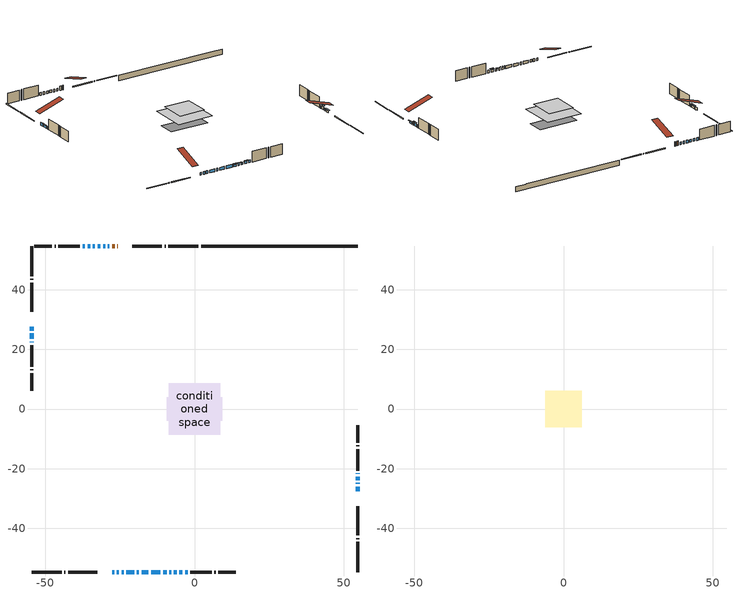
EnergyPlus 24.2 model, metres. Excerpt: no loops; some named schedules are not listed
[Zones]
conditioned space
 floor adiabatic (AdiabaticFloorConstruction): -8.57,-8.57 -8.57,8.57 8.57,8.57 8.57,-8.57 z2.75
 floor foundation (Slab1 construction): -9.23,-3.87 -9.23,3.87 9.23,3.87 9.23,-3.87 z-2.13
 wall outside (RimJoist1 construction): 1.31,54.66 -8.77,54.66 / -54.66,-54.66 -44.59,-54.66 / -54.66,54.66 -54.66,44.59 / 54.66,-54.66 54.66,-44.59 z0.31:0.61
 wall outside (RimJoist2 construction): -9.7,54.66 -10.06,54.66 / -43.66,-54.66 -43.3,-54.66 / -54.66,43.66 -54.66,43.3 / 54.66,-43.66 54.66,-43.3 z0.31:0.61
 wall outside (RimJoist3 construction): -10.99,54.66 -20.82,54.66 / -42.37,-54.66 -32.54,-54.66 / -54.66,42.37 -54.66,32.54 / 54.66,-42.37 54.66,-32.54 z0.31:0.61
 wall outside (AdiabaticWallConstruction 1): -25.79,54.66 -25.9,54.66 / -26.82,54.66 -27.58,54.66 z0.31:2.34
 wall outside (AdiabaticWallConstruction): -28.51,54.66 -29.08,54.66 / -27.57,-54.66 -26.99,-54.66 / -26.07,-54.66 -25.38,-54.66 / -24.46,-54.66 -23.76,-54.66 / -22.83,-54.66 -20.29,-54.66 / -19.36,-54.66 -18.68,-54.66 / -54.66,27.57 -54.66,26.3 / -30.01,54.66 -30.65,54.66 / -31.57,54.66 -32.49,54.66 / -17.75,-54.66 -15.46,-54.66 / -14.53,-54.66 -11.49,-54.66 / -8.41,-54.66 -7.84,-54.66 / -54.66,22.61 -54.66,22.32 / 54.66,-21.73 54.66,-21.58 / -33.42,54.66 -34.11,54.66 / -35.03,54.66 -35.83,54.66 / -36.76,54.66 -37.53,54.66 / -3.17,-54.66 -2.35,-54.66 z0.31:1.53; 54.66,-27.57 54.66,-26.04 / -6.91,-54.66 -5.99,-54.66 z0.31:1.07; 54.66,-25.12 54.66,-24.81 z0.31:0.92; -10.56,-54.66 -9.34,-54.66 / -54.66,25.37 -54.66,23.54 z0.31:1.23; -5.07,-54.66 -4.1,-54.66 z0.31:1.48; 54.66,-23.88 54.66,-22.66 z0.31:1.83
 wall outside (Wall1 construction): -38.45,54.66 -45.65,54.66 / -1.42,-54.66 5.78,-54.66 / -54.66,21.4 -54.66,14.2 / 54.66,-20.65 54.66,-13.46 z0.31:5.19
 wall outside (Wall2 construction): -46.58,54.66 -46.93,54.66 / 6.71,-54.66 7.05,-54.66 / -54.66,13.27 -54.66,12.92 / 54.66,-12.53 54.66,-12.18 z0.31:5.19
 wall outside (Wall3 construction): -47.85,54.66 -53.73,54.66 / 7.98,-54.66 13.86,-54.66 / -54.66,11.99 -54.66,6.12 / 54.66,-11.25 54.66,-5.37 z0.31:5.19
 wall foundation (FoundationWall1 construction): 2.24,54.66,-2.13 2.24,54.66,0.31 49.42,54.66,0.31 49.42,54.66,0.24 54.66,54.66,0.24 54.66,54.66,-2.13
 window (WindowConstruction 22): -28.51,54.66 -29.08,54.66 z0.31:1.53
 window (WindowConstruction 6): -27.57,-54.66 -27,-54.66 z0.31:1.53
 window (WindowConstruction 7): -26.07,-54.66 -25.38,-54.66 z0.31:1.53
 window (WindowConstruction 8): -24.45,-54.66 -23.76,-54.66 z0.31:1.53
 window (WindowConstruction 9): -22.83,-54.66 -20.29,-54.66 z0.31:1.53
 window (WindowConstruction 10): -19.36,-54.66 -18.68,-54.66 z0.31:1.53
 window (WindowConstruction 11): -54.66,27.57 -54.66,26.3 z0.31:1.53
 window (WindowConstruction 12): 54.66,-27.57 54.66,-26.04 z0.31:1.07
 window (WindowConstruction 13): 54.66,-25.11 54.66,-24.81 z0.31:0.92
 window (WindowConstruction 23): -30.01,54.66 -30.65,54.66 z0.31:1.53
 window (WindowConstruction 14): -31.57,54.66 -32.49,54.66 z0.31:1.53
 window (WindowConstruction 15): -17.75,-54.66 -15.46,-54.66 z0.31:1.53
 window (WindowConstruction 16): -14.53,-54.66 -11.49,-54.66 z0.31:1.53
 window (WindowConstruction 17): -10.56,-54.66 -9.34,-54.66 z0.31:1.22
 window (WindowConstruction 18): -8.41,-54.66 -7.84,-54.66 z0.31:1.53
 window (WindowConstruction 19): -6.91,-54.66 -5.99,-54.66 z0.31:1.07
 window (WindowConstruction 20): -5.06,-54.66 -4.1,-54.66 z0.31:1.48
 window (WindowConstruction 21): -54.66,25.37 -54.66,23.54 z0.31:1.22
 window (WindowConstruction 24): -54.66,22.61 -54.66,22.32 z0.31:1.53
 window (WindowConstruction): 54.66,-23.88 54.66,-22.66 z0.31:1.83
 window (WindowConstruction 1): 54.66,-21.73 54.66,-21.58 z0.31:1.53
 window (WindowConstruction 2): -33.42,54.66 -34.1,54.66 z0.31:1.53
 window (WindowConstruction 3): -35.03,54.66 -35.83,54.66 z0.31:1.53
 window (WindowConstruction 4): -36.76,54.66 -37.52,54.66 z0.31:1.53
 window (WindowConstruction 5): -3.17,-54.66 -2.35,-54.66 z0.31:1.53
 door (Door): -25.79,54.66 -25.89,54.66 z0.31:2.34
 door (Door 1): -26.82,54.66 -27.58,54.66 z0.31:2.34
 ceiling adiabatic (AdiabaticFloorConstruction): 8.57,-8.57 8.57,8.57 -8.57,8.57 -8.57,-8.57 z2.75
attic - vented
 floor to conditioned space (Floor1 construction Reversed): -6.06,-6.06 -6.06,6.06 6.06,6.06 6.06,-6.06 z5.19
 roof outside (Roof1 construction): -24.86,54.66,5.19 -24.86,42.86,9.12 -21.75,42.86,9.12 -21.75,54.66,5.19; -28.5,-54.66,5.19 -28.5,-42.86,9.12 -31.61,-42.86,9.12 -31.61,-54.66,5.19; -54.66,28.5,5.19 -42.86,28.5,9.12 -42.86,31.61,9.12 -54.66,31.61,5.19; 54.66,-28.5,5.19 42.86,-28.5,9.12 42.86,-31.61,9.12 54.66,-31.61,5.19
shading: 54.66,-25.64 54.66,-27.97 55.12,-27.97 55.12,-25.64 z1.47; 54.66,-24.41 54.66,-25.51 55.12,-25.51 55.12,-24.41 z1.32; -8.94,-54.66 -10.96,-54.66 -10.96,-55.12 -8.94,-55.12 z1.62; -5.59,-54.66 -7.31,-54.66 -7.31,-55.12 -5.59,-55.12 z1.47; -3.7,-54.66 -5.46,-54.66 -5.46,-55.12 -3.7,-55.12 z1.88; -54.66,23.05 -54.66,25.86 -55.12,25.86 -55.12,23.05 z1.72; 54.66,-22.26 54.66,-24.28 55.12,-24.28 55.12,-22.26 z2.23
[Building]
Building 1: Terrain=Suburbs
[Site:Location]
Toronto Intl AP_ON: Latitude {deg}=43.68; Longitude {deg}=-79.63; Time Zone {hr}=-5; Elevation {m}=173; Keep Site Location Information=Yes
[Site:GroundTemperature:Shallow]
4.59119, 2.66285, 2.50842, 3.42352, 7.09712, 10.7536, 13.9236, 15.9317, 16.1023, 14.4691, 11.3799, 7.83558
[Site:WaterMainsTemperature]
Calculation Method=Schedule; Temperature Schedule=mains temperature schedule
[Material] Roughness=Rough; Thermal Absorptance=0.9
Name | Thickness {m} | Conductivity {W/m-K} | Density {kg/m3} | Specific Heat {J/kg-K} | Solar Absorptance | Visible Absorptance
asphalt or fiberglass shingles | 0.00635 | 0.162714 | 1121.4 | 1465.45 | 0.4 | 0.4
ceiling loosefill ins | 0.254 | 0.0480833 | 16.02 | 1046.75 | 0.7 | 0.7
ceiling stud and cavity | 0.1397 | 0.128585 | 65.682 | 1177.47 | 0.7 | 0.7
concrete 4.0 in. | 0.1016 | 1.803125 | 2242.8 | 837.4 | 0.7 | 0.7
concrete 8.0 in. | 0.2032 | 1.803125 | 2242.8 | 837.4 | 0.7 | 0.7
door material | 0.04445 | 0.327969 | 512.64 | 1214.23 | 0.7 | 0.7
exterior vertical ins | 0.0460229 | 0.029427 | 32.04 | 1214.23 | 0.7 | 0.7
floor covering | 0.0127 | 0.0433444 | 54.468 | 1339.84 | 0.6 | 0.6
floor rigid ins; wall rigid ins 1 | 0.512978 | 0.029427 | 32.04 | 1214.23 | 0.7 | 0.7
floor stud and cavity | 0.1397 | 1.75129 | 37.0049 | 1207.88 | 0.7 | 0.7
furniture material conditioned space 1 | 0.1524 | 0.115458 | 640.8 | 1214.23 | 0.6 | 0.6
gypsum board | 0.0127 | 0.160291 | 801 | 837.4 | 0.6 | 0.6
gypsum board 1 | 0.0127 | 0.160291 | 801 | 837.4 | 0.7 | 0.7
osb sheathing 0.5 in. | 0.0127 | 0.115458 | 512.64 | 1214.23 | 0.7 | 0.7
osb sheathing 0.75 in. | 0.01905 | 0.115458 | 512.64 | 1214.23 | 0.7 | 0.7
osb sheathing 2.0 in. | 0.0508 | 0.115458 | 512.64 | 1214.23 | 0.7 | 0.7
rim joist rigid ins; wall rigid ins | 0.051816 | 0.029427 | 32.04 | 1214.23 | 0.7 | 0.7
rim joist stud and cavity | 0.0508 | 0.0405436 | 125.044 | 1163.47 | 0.6 | 0.6
rim joist stud and cavity 1 | 0.0508 | 0.043873 | 125.044 | 1163.47 | 0.6 | 0.6
rim joist stud and cavity 2 | 0.0508 | 0.0333688 | 125.044 | 1163.47 | 0.6 | 0.6
wall stud and cavity | 0.1397 | 0.142953 | 139.0536 | 1170.24 | 0.7 | 0.7
wall stud and cavity 1 | 0.1397 | 0.075345 | 139.0536 | 1170.24 | 0.7 | 0.7
wall stud and cavity 2 | 0.1397 | 0.14747 | 139.0536 | 1170.24 | 0.7 | 0.7
wall stud and cavity 3 | 0.0889 | 0.380278 | 52.3479 | 1209.89 | 0.7 | 0.7
wall stud and cavity 4 | 0.0889 | 0.391764 | 83.0341 | 1211.67 | 0.7 | 0.7
wood siding | 0.0254 | 0.102417 | 544.68 | 1172.36 | 0.4 | 0.4
wood siding 1; wood siding 2; wood siding 3 | 0.0254 | 0.102417 | 544.68 | 1172.36 | 0.7 | 0.7
[WindowMaterial:SimpleGlazingSystem]
Name | U-Factor {W/m2-K} | Solar Heat Gain Coefficient
WindowMaterial | 2.92474 | 0.62
WindowMaterial 1 | 3.071798 | 0.33
WindowMaterial 10 | 2.93325 | 0.6
WindowMaterial 11 | 2.98833 | 0.52
WindowMaterial 12 | 2.93609 | 0.65
WindowMaterial 13 | 2.94348 | 0.59
WindowMaterial 14 | 2.96562 | 0.56
WindowMaterial 15 | 2.95256 | 0.58
WindowMaterial 16 | 3.01275 | 0.57
WindowMaterial 17 | 3.01388 | 0.49
WindowMaterial 18 | 2.99571 | 0.51
WindowMaterial 19 | 3.11041 | 0.6
WindowMaterial 2 | 2.975272 | 0.54
WindowMaterial 20 | 3.11325 | 0.58
WindowMaterial 21 | 3.06612 | 0.4
WindowMaterial 3 | 2.958238 | 0.57
WindowMaterial 4 | 2.961077 | 0.63
WindowMaterial 5 | 2.96164 | 0.62
WindowMaterial 6 | 3.05987 | 0.42
WindowMaterial 7 | 2.96619 | 0.55
WindowMaterial 8 | 2.98606 | 0.58
WindowMaterial 9 | 2.97357 | 0.55
[Construction]
AdiabaticFloorConstruction: floor stud and cavity, floor rigid ins, osb sheathing 0.75 in., floor covering
AdiabaticWallConstruction: wood siding 2, wall rigid ins 1, wall stud and cavity 3, gypsum board
AdiabaticWallConstruction 1: wood siding 3, wall rigid ins 1, wall stud and cavity 3, gypsum board
Door; Door 1: door material
Floor1 construction Reversed: gypsum board, ceiling stud and cavity, ceiling loosefill ins
FoundationWall1 construction: concrete 8.0 in., gypsum board 1
furniture construction conditioned space 1: furniture material conditioned space 1
PartitionWallConstruction: gypsum board, wall stud and cavity 4, gypsum board
RimJoist1 construction: wood siding 1, rim joist rigid ins, osb sheathing 2.0 in., rim joist stud and cavity
RimJoist2 construction: wood siding 1, rim joist rigid ins, osb sheathing 2.0 in., rim joist stud and cavity 1
RimJoist3 construction: wood siding 1, rim joist rigid ins, osb sheathing 2.0 in., rim joist stud and cavity 2
Roof1 construction: asphalt or fiberglass shingles
Slab1 construction: concrete 4.0 in.
Wall1 construction: wood siding, wall rigid ins, osb sheathing 0.5 in., wall stud and cavity, gypsum board
Wall2 construction: wood siding, osb sheathing 0.5 in., wall stud and cavity 1, gypsum board
Wall3 construction: wood siding, wall rigid ins, osb sheathing 0.5 in., wall stud and cavity 2, gypsum board
WindowConstruction: WindowMaterial
WindowConstruction 1; WindowConstruction 13: WindowMaterial 1
WindowConstruction 10: WindowMaterial 9
WindowConstruction 11: WindowMaterial 10
WindowConstruction 12: WindowMaterial 11
WindowConstruction 14: WindowMaterial 12
WindowConstruction 15: WindowMaterial 13
WindowConstruction 16: WindowMaterial 14
WindowConstruction 17: WindowMaterial 15
WindowConstruction 18; WindowConstruction 6: WindowMaterial 5
WindowConstruction 19: WindowMaterial 16
WindowConstruction 2: WindowMaterial 2
WindowConstruction 20: WindowMaterial 17
WindowConstruction 21: WindowMaterial 18
WindowConstruction 22: WindowMaterial 19
WindowConstruction 23: WindowMaterial 20
WindowConstruction 24: WindowMaterial 21
WindowConstruction 3; WindowConstruction 5: WindowMaterial 3
WindowConstruction 4: WindowMaterial 4
WindowConstruction 7: WindowMaterial 6
WindowConstruction 8: WindowMaterial 7
WindowConstruction 9: WindowMaterial 8
[Zone] Multiplier=1; Part of Total Floor Area=Yes
Name | Volume {m3}
attic - vented | 93.7907
conditioned space | 1218.5
[Space]
Name | Zone | Volume {m3}
attic - vented 1 | attic - vented | 93.7907
conditioned space 1 | conditioned space | 1218.5
[ZoneInfiltration:EffectiveLeakageArea]
infil attic - vented 1: Zone or Space=attic - vented 1; Schedule=Always On Discrete; Effective Air Leakage Area {cm2}=6076.55; Stack Coefficient=0.00027359; Wind Coefficient=1.11756e-05
[ZoneMixing]
whole house fan mix: Zone or Space=attic - vented; Schedule=Always On Continuous; Design Flow Rate Calculation Method=Flow/Zone; Design Flow Rate {m3/s}=0; Source Zone or Space=conditioned space
[SurfaceProperty:ExposedFoundationPerimeter]
Slab1: Exposed Perimeter Calculation Method=TotalExposedPerimeter; Total Exposed Perimeter {m}=52.425
[InternalMass] Zone or ZoneList=conditioned space; Space or SpaceList=conditioned space 1
Name | Construction | Surface Area {m2}
furniture mass conditioned space 1 | furniture construction conditioned space 1 | 174.72
partition wall mass | PartitionWallConstruction | 436.8
[Lights]
interior lighting: Zone or ZoneList or Space or SpaceList=conditioned space 1; Schedule=interior lighting schedule; Design Level Calculation Method=LightingLevel; Lighting Level {W}=343.2; Return Air Fraction=0; Fraction Radiant=0.6; Fraction Visible=0.2; Fraction Replaceable=1
[People]
occupants: Zone or ZoneList or Space or SpaceList=conditioned space 1; Number of People Schedule=occupants schedule; Number of People Calculation Method=People; Number of People=3; Fraction Radiant=0.314171; Sensible Heat Fraction=0.56303; Activity Level Schedule=occupants activity schedule; Carbon Dioxide Generation Rate {m3/s-W}=0; Enable ASHRAE 55 Comfort Warnings=No; Mean Radiant Temperature Calculation Type=EnclosureAveraged
[ElectricEquipment] Zone or ZoneList or Space or SpaceList=conditioned space 1; Design Level Calculation Method=EquipmentLevel
Name | Schedule | Design Level {W} | Fraction Latent | Fraction Radiant | Fraction Lost
clothes dryer | clothes dryer schedule | 140.772 | 0.015 | 0.081 | 0.85
clothes washer | clothes washer schedule | 32.1985 | 0.03 | 0.162 | 0.7
cooking range | cooking range schedule | 215.147 | 0.08 | 0.432 | 0.2
dishwasher | dishwasher schedule | 66.8632 | 0.3 | 0.18 | 0.4
fridge | fridge schedule | 72.9452 | 0 | 0.6 | 0
mech vent house fan | mech vent house fan schedule | 21.08 | 0 | 0 | 0.5
mech vent house fan cfis | mech vent house fan cfis schedule | 0 | 0 | 0 | 0
misc plug loads | misc plug loads schedule | 494.7 | 0.045 | 0.513 | 0.1
whole house fan | Always On Discrete | 0 | 0 | 0 | 1
[OtherEquipment] Zone or ZoneList or Space or SpaceList=conditioned space 1; Design Level Calculation Method=EquipmentLevel
Name | Fuel Type | Schedule | Design Level {W} | Fraction Latent | Fraction Radiant | Fraction Lost
clothes dryer 1 | Electricity | clothes dryer schedule | 0 | 0.015 | 0.081 | 0.85
cooking range 1 | Electricity | cooking range schedule | 0 | 0.08 | 0.432 | 0.2
general water use latent | None | general water use schedule | 62.594 | 1 | 0 | 0
general water use sensible | None | general water use schedule | -61.6891 | 0 | 0.6 | 0
mech vent house fan latent load | None | Always On Discrete | 0 | 1 | 0 | 0
mech vent house fan sensible load | None | Always On Discrete | 0 | 0 | 0 | 0
water heater energy adjustment1 | NaturalGas | Always On Discrete | 0.01 | 0 | 0 | 1
[ZoneInfiltration:DesignFlowRate] Zone or ZoneList or Space or SpaceList=conditioned space 1; Schedule=Always On Discrete; Design Flow Rate Calculation Method=Flow/Zone; Design Flow Rate {m3/s}=0
infil flow; natural vent flow; whole house fan flow
[Foundation:Kiva]
Foundation Kiva 1: Initial Indoor Air Temperature {C}=18; Wall Height Above Grade {m}=0.309982; Wall Depth Below Slab {m}=0.2032; Custom Block Material Name 1=exterior vertical ins; Custom Block Depth 1 {m}=2.43998; Custom Block X Position 1 {m}=0.2159; Custom Block Z Position 1 {m}=0
[Foundation:Kiva:Settings]
Soil Conductivity {W/m-K}=0.849921; Soil Density {kg/m3}=1842.3; Soil Specific Heat {J/kg-K}=418.7; Ground Solar Absorptivity=0.9; Ground Thermal Absorptivity=0.9; Ground Surface Roughness {m}=0.03; Far-Field Width {m}=40; Deep-Ground Boundary Condition=ZeroFlux; Deep-Ground Depth {m}=40; Minimum Cell Dimension {m}=0.2; Maximum Cell Growth Coefficient=3; Simulation Timestep=Timestep
[Exterior:Lights]
exterior lighting: Schedule=exterior lighting schedule; Design Level {W}=75.6
[Schedule:Constant]
Name | Hourly Value
Always On Continuous; mech vent house fan schedule; mech vent house fan cfis schedule; Always On Discrete | 1
occupants activity schedule | 117.228
fridge schedule | 0
[Schedule:Week:Daily]
interior lighting schedule Week Rule - Jan1-Jan27: interior lighting schedule day, interior lighting schedule day, interior lighting schedule day, interior lighting schedule day, interior lighting schedule day, interior lighting schedule day, interior lighting schedule day, interior lighting schedule default day, interior lighting schedule default day, interior lighting schedule default day, interior lighting schedule default day, interior lighting schedule default day
interior lighting schedule Week Rule - Jan28-Feb3: interior lighting schedule day, interior lighting schedule day, interior lighting schedule day, interior lighting schedule day, interior lighting schedule day 1, interior lighting schedule day 1, interior lighting schedule day 1, interior lighting schedule default day, interior lighting schedule default day, interior lighting schedule default day, interior lighting schedule default day, interior lighting schedule default day
interior lighting schedule Week Rule - Feb4-Feb24: interior lighting schedule day 1, interior lighting schedule day 1, interior lighting schedule day 1, interior lighting schedule day 1, interior lighting schedule day 1, interior lighting schedule day 1, interior lighting schedule day 1, interior lighting schedule default day, interior lighting schedule default day, interior lighting schedule default day, interior lighting schedule default day, interior lighting schedule default day
interior lighting schedule Week Rule - Feb25-Mar3: interior lighting schedule day 1, interior lighting schedule day 1, interior lighting schedule day 1, interior lighting schedule day 1, interior lighting schedule day 2, interior lighting schedule day 2, interior lighting schedule day 2, interior lighting schedule default day, interior lighting schedule default day, interior lighting schedule default day, interior lighting schedule default day, interior lighting schedule default day
interior lighting schedule Week Rule - Mar4-Mar31: interior lighting schedule day 2, interior lighting schedule day 2, interior lighting schedule day 2, interior lighting schedule day 2, interior lighting schedule day 2, interior lighting schedule day 2, interior lighting schedule day 2, interior lighting schedule default day, interior lighting schedule default day, interior lighting schedule default day, interior lighting schedule default day, interior lighting schedule default day
interior lighting schedule Week Rule - Apr1-Apr28: interior lighting schedule day 3, interior lighting schedule day 3, interior lighting schedule day 3, interior lighting schedule day 3, interior lighting schedule day 3, interior lighting schedule day 3, interior lighting schedule day 3, interior lighting schedule default day, interior lighting schedule default day, interior lighting schedule default day, interior lighting schedule default day, interior lighting schedule default day
interior lighting schedule Week Rule - Apr29-May5: interior lighting schedule day 3, interior lighting schedule day 3, interior lighting schedule day 4, interior lighting schedule day 4, interior lighting schedule day 4, interior lighting schedule day 4, interior lighting schedule day 4, interior lighting schedule default day, interior lighting schedule default day, interior lighting schedule default day, interior lighting schedule default day, interior lighting schedule default day
interior lighting schedule Week Rule - May6-May26: interior lighting schedule day 4, interior lighting schedule day 4, interior lighting schedule day 4, interior lighting schedule day 4, interior lighting schedule day 4, interior lighting schedule day 4, interior lighting schedule day 4, interior lighting schedule default day, interior lighting schedule default day, interior lighting schedule default day, interior lighting schedule default day, interior lighting schedule default day
interior lighting schedule Week Rule - May27-Jun2: interior lighting schedule day 4, interior lighting schedule day 4, interior lighting schedule day 4, interior lighting schedule day 4, interior lighting schedule day 4, interior lighting schedule day 5, interior lighting schedule day 5, interior lighting schedule default day, interior lighting schedule default day, interior lighting schedule default day, interior lighting schedule default day, interior lighting schedule default day
interior lighting schedule Week Rule - Jun3-Jun30: interior lighting schedule day 5, interior lighting schedule day 5, interior lighting schedule day 5, interior lighting schedule day 5, interior lighting schedule day 5, interior lighting schedule day 5, interior lighting schedule day 5, interior lighting schedule default day, interior lighting schedule default day, interior lighting schedule default day, interior lighting schedule default day, interior lighting schedule default day
interior lighting schedule Week Rule - Jul1-Jul28: interior lighting schedule day 6, interior lighting schedule day 6, interior lighting schedule day 6, interior lighting schedule day 6, interior lighting schedule day 6, interior lighting schedule day 6, interior lighting schedule day 6, interior lighting schedule default day, interior lighting schedule default day, interior lighting schedule default day, interior lighting schedule default day, interior lighting schedule default day
interior lighting schedule Week Rule - Jul29-Aug4: interior lighting schedule day 6, interior lighting schedule day 6, interior lighting schedule day 6, interior lighting schedule day 7, interior lighting schedule day 7, interior lighting schedule day 7, interior lighting schedule day 7, interior lighting schedule default day, interior lighting schedule default day, interior lighting schedule default day, interior lighting schedule default day, interior lighting schedule default day
interior lighting schedule Week Rule - Aug5-Aug25: interior lighting schedule day 7, interior lighting schedule day 7, interior lighting schedule day 7, interior lighting schedule day 7, interior lighting schedule day 7, interior lighting schedule day 7, interior lighting schedule day 7, interior lighting schedule default day, interior lighting schedule default day, interior lighting schedule default day, interior lighting schedule default day, interior lighting schedule default day
interior lighting schedule Week Rule - Aug26-Sep1: interior lighting schedule day 7, interior lighting schedule day 7, interior lighting schedule day 7, interior lighting schedule day 7, interior lighting schedule day 7, interior lighting schedule day 7, interior lighting schedule day 8, interior lighting schedule default day, interior lighting schedule default day, interior lighting schedule default day, interior lighting schedule default day, interior lighting schedule default day
interior lighting schedule Week Rule - Sep2-Sep29: interior lighting schedule day 8, interior lighting schedule day 8, interior lighting schedule day 8, interior lighting schedule day 8, interior lighting schedule day 8, interior lighting schedule day 8, interior lighting schedule day 8, interior lighting schedule default day, interior lighting schedule default day, interior lighting schedule default day, interior lighting schedule default day, interior lighting schedule default day
interior lighting schedule Week Rule - Sep30-Oct6: interior lighting schedule day 8, interior lighting schedule day 9, interior lighting schedule day 9, interior lighting schedule day 9, interior lighting schedule day 9, interior lighting schedule day 9, interior lighting schedule day 9, interior lighting schedule default day, interior lighting schedule default day, interior lighting schedule default day, interior lighting schedule default day, interior lighting schedule default day
interior lighting schedule Week Rule - Oct7-Oct27: interior lighting schedule day 9, interior lighting schedule day 9, interior lighting schedule day 9, interior lighting schedule day 9, interior lighting schedule day 9, interior lighting schedule day 9, interior lighting schedule day 9, interior lighting schedule default day, interior lighting schedule default day, interior lighting schedule default day, interior lighting schedule default day, interior lighting schedule default day
interior lighting schedule Week Rule - Oct28-Nov3: interior lighting schedule day 9, interior lighting schedule day 9, interior lighting schedule day 9, interior lighting schedule day 9, interior lighting schedule day 10, interior lighting schedule day 10, interior lighting schedule day 10, interior lighting schedule default day, interior lighting schedule default day, interior lighting schedule default day, interior lighting schedule default day, interior lighting schedule default day
interior lighting schedule Week Rule - Nov4-Nov24: interior lighting schedule day 10, interior lighting schedule day 10, interior lighting schedule day 10, interior lighting schedule day 10, interior lighting schedule day 10, interior lighting schedule day 10, interior lighting schedule day 10, interior lighting schedule default day, interior lighting schedule default day, interior lighting schedule default day, interior lighting schedule default day, interior lighting schedule default day
interior lighting schedule Week Rule - Nov25-Dec1: interior lighting schedule day 10, interior lighting schedule day 10, interior lighting schedule day 10, interior lighting schedule day 10, interior lighting schedule day 10, interior lighting schedule day 10, interior lighting schedule day 11, interior lighting schedule default day, interior lighting schedule default day, interior lighting schedule default day, interior lighting schedule default day, interior lighting schedule default day
interior lighting schedule Week Rule - Dec2-Dec31: interior lighting schedule day 11, interior lighting schedule day 11, interior lighting schedule day 11, interior lighting schedule day 11, interior lighting schedule day 11, interior lighting schedule day 11, interior lighting schedule day 11, interior lighting schedule default day, interior lighting schedule default day, interior lighting schedule default day, interior lighting schedule default day, interior lighting schedule default day
occupants schedule Week Rule - Jan1-Dec31: occupants schedule day, occupants schedule day, occupants schedule day, occupants schedule day, occupants schedule day, occupants schedule day, occupants schedule day, occupants schedule default day, occupants schedule default day, occupants schedule default day, occupants schedule default day, occupants schedule default day
clothes dryer schedule Week Rule - Jan1-Dec31: clothes dryer schedule day, clothes dryer schedule day, clothes dryer schedule day, clothes dryer schedule day, clothes dryer schedule day, clothes dryer schedule day, clothes dryer schedule day, clothes dryer schedule default day, clothes dryer schedule default day, clothes dryer schedule default day, clothes dryer schedule default day, clothes dryer schedule default day
clothes washer schedule Week Rule - Jan1-Dec31: clothes washer schedule day, clothes washer schedule day, clothes washer schedule day, clothes washer schedule day, clothes washer schedule day, clothes washer schedule day, clothes washer schedule day, clothes washer schedule default day, clothes washer schedule default day, clothes washer schedule default day, clothes washer schedule default day, clothes washer schedule default day
cooking range schedule Week Rule - Jan1-Dec31: cooking range schedule day, cooking range schedule day, cooking range schedule day, cooking range schedule day, cooking range schedule day, cooking range schedule day, cooking range schedule day, cooking range schedule default day, cooking range schedule default day, cooking range schedule default day, cooking range schedule default day, cooking range schedule default day
dishwasher schedule Week Rule - Jan1-Dec31: dishwasher schedule day, dishwasher schedule day, dishwasher schedule day, dishwasher schedule day, dishwasher schedule day, dishwasher schedule day, dishwasher schedule day, dishwasher schedule default day, dishwasher schedule default day, dishwasher schedule default day, dishwasher schedule default day, dishwasher schedule default day
misc plug loads schedule Week Rule - Jan1-Dec31: misc plug loads schedule day, misc plug loads schedule day, misc plug loads schedule day, misc plug loads schedule day, misc plug loads schedule day, misc plug loads schedule day, misc plug loads schedule day, misc plug loads schedule default day, misc plug loads schedule default day, misc plug loads schedule default day, misc plug loads schedule default day, misc plug loads schedule default day
general water use schedule Week Rule - Jan1-Dec31: general water use schedule day, general water use schedule day, general water use schedule day, general water use schedule day, general water use schedule day, general water use schedule day, general water use schedule day, general water use schedule default day, general water use schedule default day, general water use schedule default day, general water use schedule default day, general water use schedule default day
exterior lighting schedule Week Rule - Jan1-Jan27: exterior lighting schedule day, exterior lighting schedule day, exterior lighting schedule day, exterior lighting schedule day, exterior lighting schedule day, exterior lighting schedule day, exterior lighting schedule day, exterior lighting schedule default day, exterior lighting schedule default day, exterior lighting schedule default day, exterior lighting schedule default day, exterior lighting schedule default day
exterior lighting schedule Week Rule - Jan28-Feb3: exterior lighting schedule day, exterior lighting schedule day, exterior lighting schedule day, exterior lighting schedule day, exterior lighting schedule day 1, exterior lighting schedule day 1, exterior lighting schedule day 1, exterior lighting schedule default day, exterior lighting schedule default day, exterior lighting schedule default day, exterior lighting schedule default day, exterior lighting schedule default day
exterior lighting schedule Week Rule - Feb4-Feb24: exterior lighting schedule day 1, exterior lighting schedule day 1, exterior lighting schedule day 1, exterior lighting schedule day 1, exterior lighting schedule day 1, exterior lighting schedule day 1, exterior lighting schedule day 1, exterior lighting schedule default day, exterior lighting schedule default day, exterior lighting schedule default day, exterior lighting schedule default day, exterior lighting schedule default day
exterior lighting schedule Week Rule - Feb25-Mar3: exterior lighting schedule day 1, exterior lighting schedule day 1, exterior lighting schedule day 1, exterior lighting schedule day 1, exterior lighting schedule day 2, exterior lighting schedule day 2, exterior lighting schedule day 2, exterior lighting schedule default day, exterior lighting schedule default day, exterior lighting schedule default day, exterior lighting schedule default day, exterior lighting schedule default day
exterior lighting schedule Week Rule - Mar4-Mar31: exterior lighting schedule day 2, exterior lighting schedule day 2, exterior lighting schedule day 2, exterior lighting schedule day 2, exterior lighting schedule day 2, exterior lighting schedule day 2, exterior lighting schedule day 2, exterior lighting schedule default day, exterior lighting schedule default day, exterior lighting schedule default day, exterior lighting schedule default day, exterior lighting schedule default day
exterior lighting schedule Week Rule - Apr1-Apr28: exterior lighting schedule day 3, exterior lighting schedule day 3, exterior lighting schedule day 3, exterior lighting schedule day 3, exterior lighting schedule day 3, exterior lighting schedule day 3, exterior lighting schedule day 3, exterior lighting schedule default day, exterior lighting schedule default day, exterior lighting schedule default day, exterior lighting schedule default day, exterior lighting schedule default day
exterior lighting schedule Week Rule - Apr29-May5: exterior lighting schedule day 3, exterior lighting schedule day 3, exterior lighting schedule day 4, exterior lighting schedule day 4, exterior lighting schedule day 4, exterior lighting schedule day 4, exterior lighting schedule day 4, exterior lighting schedule default day, exterior lighting schedule default day, exterior lighting schedule default day, exterior lighting schedule default day, exterior lighting schedule default day
exterior lighting schedule Week Rule - May6-May26: exterior lighting schedule day 4, exterior lighting schedule day 4, exterior lighting schedule day 4, exterior lighting schedule day 4, exterior lighting schedule day 4, exterior lighting schedule day 4, exterior lighting schedule day 4, exterior lighting schedule default day, exterior lighting schedule default day, exterior lighting schedule default day, exterior lighting schedule default day, exterior lighting schedule default day
exterior lighting schedule Week Rule - May27-Jun2: exterior lighting schedule day 4, exterior lighting schedule day 4, exterior lighting schedule day 4, exterior lighting schedule day 4, exterior lighting schedule day 4, exterior lighting schedule day 5, exterior lighting schedule day 5, exterior lighting schedule default day, exterior lighting schedule default day, exterior lighting schedule default day, exterior lighting schedule default day, exterior lighting schedule default day
exterior lighting schedule Week Rule - Jun3-Jun30: exterior lighting schedule day 5, exterior lighting schedule day 5, exterior lighting schedule day 5, exterior lighting schedule day 5, exterior lighting schedule day 5, exterior lighting schedule day 5, exterior lighting schedule day 5, exterior lighting schedule default day, exterior lighting schedule default day, exterior lighting schedule default day, exterior lighting schedule default day, exterior lighting schedule default day
exterior lighting schedule Week Rule - Jul1-Jul28: exterior lighting schedule day 6, exterior lighting schedule day 6, exterior lighting schedule day 6, exterior lighting schedule day 6, exterior lighting schedule day 6, exterior lighting schedule day 6, exterior lighting schedule day 6, exterior lighting schedule default day, exterior lighting schedule default day, exterior lighting schedule default day, exterior lighting schedule default day, exterior lighting schedule default day
exterior lighting schedule Week Rule - Jul29-Aug4: exterior lighting schedule day 6, exterior lighting schedule day 6, exterior lighting schedule day 6, exterior lighting schedule day 7, exterior lighting schedule day 7, exterior lighting schedule day 7, exterior lighting schedule day 7, exterior lighting schedule default day, exterior lighting schedule default day, exterior lighting schedule default day, exterior lighting schedule default day, exterior lighting schedule default day
[Schedule:Year]
interior lighting schedule: interior lighting schedule Week Rule - Jan1-Jan27, 1, 1, 1, 27, interior lighting schedule Week Rule - Jan28-Feb3, 1, 28, 2, 3, interior lighting schedule Week Rule - Feb4-Feb24, 2, 4, 2, 24, interior lighting schedule Week Rule - Feb25-Mar3, 2, 25, 3, 3, interior lighting schedule Week Rule - Mar4-Mar31, 3, 4, 3, 31, interior lighting schedule Week Rule - Apr1-Apr28, 4, 1, 4, 28, interior lighting schedule Week Rule - Apr29-May5, 4, 29, 5, 5, interior lighting schedule Week Rule - May6-May26, 5, 6, 5, 26, interior lighting schedule Week Rule - May27-Jun2, 5, 27, 6, 2, interior lighting schedule Week Rule - Jun3-Jun30, 6, 3, 6, 30, interior lighting schedule Week Rule - Jul1-Jul28, 7, 1, 7, 28, interior lighting schedule Week Rule - Jul29-Aug4, 7, 29, 8, 4, interior lighting schedule Week Rule - Aug5-Aug25, 8, 5, 8, 25, interior lighting schedule Week Rule - Aug26-Sep1, 8, 26, 9, 1, interior lighting schedule Week Rule - Sep2-Sep29, 9, 2, 9, 29, interior lighting schedule Week Rule - Sep30-Oct6, 9, 30, 10, 6, interior lighting schedule Week Rule - Oct7-Oct27, 10, 7, 10, 27, interior lighting schedule Week Rule - Oct28-Nov3, 10, 28, 11, 3, interior lighting schedule Week Rule - Nov4-Nov24, 11, 4, 11, 24, interior lighting schedule Week Rule - Nov25-Dec1, 11, 25, 12, 1, interior lighting schedule Week Rule - Dec2-Dec31, 12, 2, 12, 31
occupants schedule: occupants schedule Week Rule - Jan1-Dec31, 1, 1, 12, 31
clothes dryer schedule: clothes dryer schedule Week Rule - Jan1-Dec31, 1, 1, 12, 31
clothes washer schedule: clothes washer schedule Week Rule - Jan1-Dec31, 1, 1, 12, 31
cooking range schedule: cooking range schedule Week Rule - Jan1-Dec31, 1, 1, 12, 31
dishwasher schedule: dishwasher schedule Week Rule - Jan1-Dec31, 1, 1, 12, 31
misc plug loads schedule: misc plug loads schedule Week Rule - Jan1-Dec31, 1, 1, 12, 31
general water use schedule: general water use schedule Week Rule - Jan1-Dec31, 1, 1, 12, 31
exterior lighting schedule: exterior lighting schedule Week Rule - Jan1-Jan27, 1, 1, 1, 27, exterior lighting schedule Week Rule - Jan28-Feb3, 1, 28, 2, 3, exterior lighting schedule Week Rule - Feb4-Feb24, 2, 4, 2, 24, exterior lighting schedule Week Rule - Feb25-Mar3, 2, 25, 3, 3, exterior lighting schedule Week Rule - Mar4-Mar31, 3, 4, 3, 31, exterior lighting schedule Week Rule - Apr1-Apr28, 4, 1, 4, 28, exterior lighting schedule Week Rule - Apr29-May5, 4, 29, 5, 5, exterior lighting schedule Week Rule - May6-May26, 5, 6, 5, 26, exterior lighting schedule Week Rule - May27-Jun2, 5, 27, 6, 2, exterior lighting schedule Week Rule - Jun3-Jun30, 6, 3, 6, 30, exterior lighting schedule Week Rule - Jul1-Jul28, 7, 1, 7, 28, exterior lighting schedule Week Rule - Jul29-Aug4, 7, 29, 8, 4, exterior lighting schedule Week Rule - Aug5-Aug25, 8, 5, 8, 25, exterior lighting schedule Week Rule - Aug26-Sep1, 8, 26, 9, 1, exterior lighting schedule Week Rule - Sep2-Sep29, 9, 2, 9, 29, exterior lighting schedule Week Rule - Sep30-Oct6, 9, 30, 10, 6, exterior lighting schedule Week Rule - Oct7-Oct27, 10, 7, 10, 27, exterior lighting schedule Week Rule - Oct28-Nov3, 10, 28, 11, 3, exterior lighting schedule Week Rule - Nov4-Nov24, 11, 4, 11, 24, exterior lighting schedule Week Rule - Nov25-Dec1, 11, 25, 12, 1, exterior lighting schedule Week Rule - Dec2-Dec31, 12, 2, 12, 31
[Schedule:Compact]
mains temperature schedule: Through: 01/01, For: AllDays, Until: 24:00, 8.43722, Through: 01/02, For: AllDays, Until: 24:00, 8.37111, Through: 01/03, For: AllDays, Until: 24:00, 8.30611, Through: 01/04, For: AllDays, Until: 24:00, 8.24222, Through: 01/05, For: AllDays, Until: 24:00, 8.17944, Through: 01/06, For: AllDays, Until: 24:00, 8.11833, Through: 01/07, For: AllDays, Until: 24:00, 8.05833, Through: 01/08, For: AllDays, Until: 24:00, 7.99944, Through: 01/09, For: AllDays, Until: 24:00, 7.94222, Through: 01/10, For: AllDays, Until: 24:00, 7.88611, Through: 01/11, For: AllDays, Until: 24:00, 7.83167, Through: 01/12, For: AllDays, Until: 24:00, 7.77833, Through: 01/13, For: AllDays, Until: 24:00, 7.72611, Through: 01/14, For: AllDays, Until: 24:00, 7.67556, Through: 01/15, For: AllDays, Until: 24:00, 7.62667, Through: 01/16, For: AllDays, Until: 24:00, 7.57889, Through: 01/17, For: AllDays, Until: 24:00, 7.53278, Through: 01/18, For: AllDays, Until: 24:00, 7.48778, Through: 01/19, For: AllDays, Until: 24:00, 7.44444, Through: 01/20, For: AllDays, Until: 24:00, 7.40278, Through: 01/21, For: AllDays, Until: 24:00, 7.36278, Through: 01/22, For: AllDays, Until: 24:00, 7.32389, Through: 01/23, For: AllDays, Until: 24:00, 7.28667, Through: 01/24, For: AllDays, Until: 24:00, 7.25056, Through: 01/25, For: AllDays, Until: 24:00, 7.21667, Through: 01/26, For: AllDays, Until: 24:00, 7.18389, Through: 01/27, For: AllDays, Until: 24:00, 7.15278, Through: 01/28, For: AllDays, Until: 24:00, 7.12333, Through: 01/29, For: AllDays, Until: 24:00, 7.09556, Through: 01/30, For: AllDays, Until: 24:00, 7.06944, Through: 01/31, For: AllDays, Until: 24:00, 7.04444, Through: 02/01, For: AllDays, Until: 24:00, 7.02167, Through: 02/02, For: AllDays, Until: 24:00, 7, Through: 02/03, For: AllDays, Until: 24:00, 6.98, Through: 02/04, For: AllDays, Until: 24:00, 6.96222, Through: 02/05, For: AllDays, Until: 24:00, 6.94556, Through: 02/06, For: AllDays, Until: 24:00, 6.93056, Through: 02/07, For: AllDays, Until: 24:00, 6.91722, Through: 02/08, For: AllDays, Until: 24:00, 6.90556, Through: 02/09, For: AllDays, Until: 24:00, 6.89556, Through: 02/10, For: AllDays, Until: 24:00, 6.88722, Through: 02/11, For: AllDays, Until: 24:00, 6.88056, Through: 02/12, For: AllDays, Until: 24:00, 6.875, Through: 02/13, For: AllDays, Until: 24:00, 6.87167, Through: 02/14, For: AllDays, Until: 24:00, 6.87, Through: 02/15, For: AllDays, Until: 24:00, 6.87, Through: 02/16, For: AllDays, Until: 24:00, 6.87167, Through: 02/17, For: AllDays, Until: 24:00, 6.875, Through: 02/18, For: AllDays, Until: 24:00, 6.88, Through: 02/19, For: AllDays, Until: 24:00, 6.88611, Through: 02/20, For: AllDays, Until: 24:00, 6.89444, Through: 02/21, For: AllDays, Until: 24:00, 6.90444, Through: 02/22, For: AllDays, Until: 24:00, 6.91611, Through: 02/23, For: AllDays, Until: 24:00, 6.92889, Through: 02/24, For: AllDays, Until: 24:00, 6.94389, Through: 02/25, For: AllDays, Until: 24:00, 6.96056, Through: 02/26, For: AllDays, Until: 24:00, 6.97833, Through: 02/27, For: AllDays, Until: 24:00, 6.99833, Through: 02/28, For: AllDays, Until: 24:00, 7.01944, Through: 03/01, For: AllDays, Until: 24:00, 7.04222, Through: 03/02, For: AllDays, Until: 24:00, 7.06667, Through: 03/03, For: AllDays, Until: 24:00, 7.09278, Through: 03/04, For: AllDays, Until: 24:00, 7.12056, Through: 03/05, For: AllDays, Until: 24:00, 7.15, Through: 03/06, For: AllDays, Until: 24:00, 7.18111, Through: 03/07, For: AllDays, Until: 24:00, 7.21333, Through: 03/08, For: AllDays, Until: 24:00, 7.24722, Through: 03/09, For: AllDays, Until: 24:00, 7.28278, Through: 03/10, For: AllDays, Until: 24:00, 7.32, Through: 03/11, For: AllDays, Until: 24:00, 7.35889, Through: 03/12, For: AllDays, Until: 24:00, 7.39889, Through: 03/13, For: AllDays, Until: 24:00, 7.44056, Through: 03/14, For: AllDays, Until: 24:00, 7.48389, Through: 03/15, For: AllDays, Until: 24:00, 7.52833, Through: 03/16, For: AllDays, Until: 24:00, 7.57444, Through: 03/17, For: AllDays, Until: 24:00, 7.62222, Through: 03/18, For: AllDays, Until: 24:00, 7.67111, Through: 03/19, For: AllDays, Until: 24:00, 7.72111, Through: 03/20, For: AllDays, Until: 24:00, 7.77333, Through: 03/21, For: AllDays, Until: 24:00, 7.82611, Through: 03/22, For: AllDays, Until: 24:00, 7.88111, Through: 03/23, For: AllDays, Until: 24:00, 7.93667, Through: 03/24, For: AllDays, Until: 24:00, 7.99389, Through: 03/25, For: AllDays, Until: 24:00, 8.05278, Through: 03/26, For: AllDays, Until: 24:00, 8.11278, Through: 03/27, For: AllDays, Until: 24:00, 8.17389, Through: 03/28, For: AllDays, Until: 24:00, 8.23611, Through: 03/29, For: AllDays, Until: 24:00, 8.3, Through: 03/30, For: AllDays, Until: 24:00, 8.365, Through: 03/31, For: AllDays, Until: 24:00, 8.43111, Through: 04/01, For: AllDays, Until: 24:00, 8.49833, Through: 04/02, For: AllDays, Until: 24:00, 8.56722, Through: 04/03, For: AllDays, Until: 24:00, 8.63667, Through: 04/04, For: AllDays, Until: 24:00, 8.70778, Through: 04/05, For: AllDays, Until: 24:00, 8.77944, Through: 04/06, For: AllDays, Until: 24:00, 8.85278, Through: 04/07, For: AllDays, Until: 24:00, 8.92667, Through: 04/08, For: AllDays, Until: 24:00, 9.00222, Through: 04/09, For: AllDays, Until: 24:00, 9.07833, Through: 04/10, For: AllDays, Until: 24:00, 9.15556, Through: 04/11, For: AllDays, Until: 24:00, 9.23389, Through: 04/12, For: AllDays, Until: 24:00, 9.31278, Through: 04/13, For: AllDays, Until: 24:00, 9.39278, Through: 04/14, For: AllDays, Until: 24:00, 9.47389, Through: 04/15, For: AllDays, Until: 24:00, 9.55611, Through: 04/16, For: AllDays, Until: 24:00, 9.63833, Through: 04/17, For: AllDays, Until: 24:00, 9.72222, Through: 04/18, For: AllDays, Until: 24:00, 9.80667, Through: 04/19, For: AllDays, Until: 24:00, 9.89167, Through: 04/20, For: AllDays, Until: 24:00, 9.97778, Through: 04/21, For: AllDays, Until: 24:00, 10.0644, Through: 04/22, For: AllDays, Until: 24:00, 10.1517, Through: 04/23, For: AllDays, Until: 24:00, 10.24, Through: 04/24, For: AllDays, Until: 24:00, 10.3289, Through: 04/25, For: AllDays, Until: 24:00, 10.4183, Through: 04/26, For: AllDays, Until: 24:00, 10.5083, Through: 04/27, For: AllDays, Until: 24:00, 10.5989, Through: 04/28, For: AllDays, Until: 24:00, 10.69, Through: 04/29, For: AllDays, Until: 24:00, 10.7817, Through: 04/30, For: AllDays, Until: 24:00, 10.8739, Through: 05/01, For: AllDays, Until: 24:00, 10.9667, Through: 05/02, For: AllDays, Until: 24:00, 11.0594, Through: 05/03, For: AllDays, Until: 24:00, 11.1533, Through: 05/04, For: AllDays, Until: 24:00, 11.2472, Through: 05/05, For: AllDays, Until: 24:00, 11.3411, Through: 05/06, For: AllDays, Until: 24:00, 11.4361, Through: 05/07, For: AllDays, Until: 24:00, 11.5306, Through: 05/08, For: AllDays, Until: 24:00, 11.6261, Through: 05/09, For: AllDays, Until: 24:00, 11.7217, Through: 05/10, For: AllDays, Until: 24:00, 11.8172, Through: 05/11, For: AllDays, Until: 24:00, 11.9128, Through: 05/12, For: AllDays, Until: 24:00, 12.0089, Through: 05/13, For: AllDays, Until: 24:00, 12.105, Through: 05/14, For: AllDays, Until: 24:00, 12.2017, Through: 05/15, For: AllDays, Until: 24:00, 12.2978, Through: 05/16, For: AllDays, Until: 24:00, 12.3944, Through: 05/17, For: AllDays, Until: 24:00, 12.4906, Through: 05/18, For: AllDays, Until: 24:00, 12.5872, Through: 05/19, For: AllDays, Until: 24:00, 12.6833, Through: 05/20, For: AllDays, Until: 24:00, 12.78, Through: 05/21, For: AllDays, Until: 24:00, 12.8761, Through: 05/22, For: AllDays, Until: 24:00, 12.9722, Through: 05/23, For: AllDays, Until: 24:00, 13.0683, Through: 05/24, For: AllDays, Until: 24:00, 13.1639, Through: 05/25, For: AllDays, Until: 24:00, 13.2594, Through: 05/26, For: AllDays, Until: 24:00, 13.355, Through: 05/27, For: AllDays, Until: 24:00, 13.45, Through: 05/28, For: AllDays, Until: 24:00, 13.545, Through: 05/29, For: AllDays, Until: 24:00, 13.6394, Through: 05/30, For: AllDays, Until: 24:00, 13.7333, Through: 05/31, For: AllDays, Until: 24:00, 13.8272, Through: 06/01, For: AllDays, Until: 24:00, 13.9206, Through: 06/02, For: AllDays, Until: 24:00, 14.0139, Through: 06/03, For: AllDays, Until: 24:00, 14.1061, Through: 06/04, For: AllDays, Until: 24:00, 14.1983, Through: 06/05, For: AllDays, Until: 24:00, 14.2894, Through: 06/06, For: AllDays, Until: 24:00, 14.3806, Through: 06/07, For: AllDays, Until: 24:00, 14.4711, Through: 06/08, For: AllDays, Until: 24:00, 14.5606, Through: 06/09, For: AllDays, Until: 24:00, 14.65, Through: 06/10, For: AllDays, Until: 24:00, 14.7383, Through: 06/11, For: AllDays, Until: 24:00, 14.8267, Through: 06/12, For: AllDays, Until: 24:00, 14.9133, Through: 06/13, For: AllDays, Until: 24:00, 15, Through: 06/14, For: AllDays, Until: 24:00, 15.0856, Through: 06/15, For: AllDays, Until: 24:00, 15.1706, Through: 06/16, For: AllDays, Until: 24:00, 15.255, Through: 06/17, For: AllDays, Until: 24:00, 15.3383, Through: 06/18, For: AllDays, Until: 24:00, 15.4206, Through: 06/19, For: AllDays, Until: 24:00, 15.5022, Through: 06/20, For: AllDays, Until: 24:00, 15.5828, Through: 06/21, For: AllDays, Until: 24:00, 15.6628, Through: 06/22, For: AllDays, Until: 24:00, 15.7417, Through: 06/23, For: AllDays, Until: 24:00, 15.8194, Through: 06/24, For: AllDays, Until: 24:00, 15.8961, Through: 06/25, For: AllDays, Until: 24:00, 15.9722, Through: 06/26, For: AllDays, Until: 24:00, 16.0467, Through: 06/27, For: AllDays, Until: 24:00, 16.1206, Through: 06/28, For: AllDays, Until: 24:00, 16.1933, Through: 06/29, For: AllDays, Until: 24:00, 16.265, Through: 06/30, For: AllDays, Until: 24:00, 16.3356, Through: 07/01, For: AllDays, Until: 24:00, 16.4044, Through: 07/02, For: AllDays, Until: 24:00, 16.4728, Through: 07/03, For: AllDays, Until: 24:00, 16.54, Through: 07/04, For: AllDays, Until: 24:00, 16.6056, Through: 07/05, For: AllDays, Until: 24:00, 16.67, Through: 07/06, For: AllDays, Until: 24:00, 16.7333, Through: 07/07, For: AllDays, Until: 24:00, 16.7956, Through: 07/08, For: AllDays, Until: 24:00, 16.8561, Through: 07/09, For: AllDays, Until: 24:00, 16.9156, Through: 07/10, For: AllDays, Until: 24:00, 16.9739, Through: 07/11, For: AllDays, Until: 24:00, 17.0306, Through: 07/12, For: AllDays, Until: 24:00, 17.0861, Through: 07/13, For: AllDays, Until: 24:00, 17.14, Through: 07/14, For: AllDays, Until: 24:00, 17.1928, Through: 07/15, For: AllDays, Until: 24:00, 17.2439, Through: 07/16, For: AllDays, Until: 24:00, 17.2939, Through: 07/17, For: AllDays, Until: 24:00, 17.3422, Through: 07/18, For: AllDays, Until: 24:00, 17.3894, Through: 07/19, For: AllDays, Until: 24:00, 17.435, Through: 07/20, For: AllDays, Until: 24:00, 17.4794, Through: 07/21, For: AllDays, Until: 24:00, 17.5217, Through: 07/22, For: AllDays, Until: 24:00, 17.5628, Through: 07/23, For: AllDays, Until: 24:00, 17.6028, Through: 07/24, For: AllDays, Until: 24:00, 17.6406, Through: 07/25, For: AllDays, Until: 24:00, 17.6772, Through: 07/26, For: AllDays, Until: 24:00, 17.7122, Through: 07/27, For: AllDays, Until: 24:00, 17.7456, Through: 07/28, For: AllDays, Until: 24:00, 17.7778, Through: 07/29, For: AllDays, Until: 24:00, 17.8078, Through: 07/30, For: AllDays, Until: 24:00, 17.8367, Through: 07/31, For: AllDays, Until: 24:00, 17.8639, Through: 08/01, For: AllDays, Until: 24:00, 17.8894, Through: 08/02, For: AllDays, Until: 24:00, 17.9133, Through: 08/03, For: AllDays, Until: 24:00, 17.9361, Through: 08/04, For: AllDays, Until: 24:00, 17.9567, Through: 08/05, For: AllDays, Until: 24:00, 17.9756, Through: 08/06, For: AllDays, Until: 24:00, 17.9933, Through: 08/07, For: AllDays, Until: 24:00, 18.0089, Through: 08/08, For: AllDays, Until: 24:00, 18.0233, Through: 08/09, For: AllDays, Until: 24:00, 18.0361, Through: 08/10, For: AllDays, Until: 24:00, 18.0467, Through: 08/11, For: AllDays, Until: 24:00, 18.0561, Through: 08/12, For: AllDays, Until: 24:00, 18.0639, Through: 08/13, For: AllDays, Until: 24:00, 18.07, Through: 08/14, For: AllDays, Until: 24:00, 18.0739, Through: 08/15, For: AllDays, Until: 24:00, 18.0767, Through: 08/16, For: AllDays, Until: 24:00, 18.0778, Through: 08/17, For: AllDays, Until: 24:00, 18.0772, Through: 08/18, For: AllDays, Until: 24:00, 18.075, Through: 08/19, For: AllDays, Until: 24:00, 18.0706, Through: 08/20, For: AllDays, Until: 24:00, 18.065, Through: 08/21, For: AllDays, Until: 24:00, 18.0578, Through: 08/22, For: AllDays, Until: 24:00, 18.0489, Through: 08/23, For: AllDays, Until: 24:00, 18.0383, Through: 08/24, For: AllDays, Until: 24:00, 18.0261, Through: 08/25, For: AllDays, Until: 24:00, 18.0122, Through: 08/26, For: AllDays, Until: 24:00, 17.9967, Through: 08/27, For: AllDays, Until: 24:00, 17.9794, Through: 08/28, For: AllDays, Until: 24:00, 17.9606, Through: 08/29, For: AllDays, Until: 24:00, 17.9406, Through: 08/30, For: AllDays, Until: 24:00, 17.9183, Through: 08/31, For: AllDays, Until: 24:00, 17.8944, Through: 09/01, For: AllDays, Until: 24:00, 17.8694, Through: 09/02, For: AllDays, Until: 24:00, 17.8428, Through: 09/03, For: AllDays, Until: 24:00, 17.8139, Through: 09/04, For: AllDays, Until: 24:00, 17.7839, Through: 09/05, For: AllDays, Until: 24:00, 17.7522, Through: 09/06, For: AllDays, Until: 24:00, 17.7194, Through: 09/07, For: AllDays, Until: 24:00, 17.6844, Through: 09/08, For: AllDays, Until: 24:00, 17.6483, Through: 09/09, For: AllDays, Until: 24:00, 17.6106, Through: 09/10, For: AllDays, Until: 24:00, 17.5711, Through: 09/11, For: AllDays, Until: 24:00, 17.5306, Through: 09/12, For: AllDays, Until: 24:00, 17.4883, Through: 09/13, For: AllDays, Until: 24:00, 17.4444, Through: 09/14, For: AllDays, Until: 24:00, 17.3989, Through: 09/15, For: AllDays, Until: 24:00, 17.3522, Through: 09/16, For: AllDays, Until: 24:00, 17.3039, Through: 09/17, For: AllDays, Until: 24:00, 17.2544, Through: 09/18, For: AllDays, Until: 24:00, 17.2033, Through: 09/19, For: AllDays, Until: 24:00, 17.1511, Through: 09/20, For: AllDays, Until: 24:00, 17.0972, Through: 09/21, For: AllDays, Until: 24:00, 17.0422, Through: 09/22, For: AllDays, Until: 24:00, 16.9856, Through: 09/23, For: AllDays, Until: 24:00, 16.9278, Through: 09/24, For: AllDays, Until: 24:00, 16.8683, Through: 09/25, For: AllDays, Until: 24:00, 16.8078, Through: 09/26, For: AllDays, Until: 24:00, 16.7461, Through: 09/27, For: AllDays, Until: 24:00, 16.6833, Through: 09/28, For: AllDays, Until: 24:00, 16.6189, Through: 09/29, For: AllDays, Until: 24:00, 16.5533, Through: 09/30, For: AllDays, Until: 24:00, 16.4867, Through: 10/01, For: AllDays, Until: 24:00, 16.4189, Through: 10/02, For: AllDays, Until: 24:00, 16.3494, Through: 10/03, For: AllDays, Until: 24:00, 16.2794, Through: 10/04, For: AllDays, Until: 24:00, 16.2083, Through: 10/05, For: AllDays, Until: 24:00, 16.1356, Through: 10/06, For: AllDays, Until: 24:00, 16.0622, Through: 10/07, For: AllDays, Until: 24:00, 15.9878, Through: 10/08, For: AllDays, Until: 24:00, 15.9117, Through: 10/09, For: AllDays, Until: 24:00, 15.835, Through: 10/10, For: AllDays, Until: 24:00, 15.7578, Through: 10/11, For: AllDays, Until: 24:00, 15.6789, Through: 10/12, For: AllDays, Until: 24:00, 15.5994, Through: 10/13, For: AllDays, Until: 24:00, 15.5189, Through: 10/14, For: AllDays, Until: 24:00, 15.4372, Through: 10/15, For: AllDays, Until: 24:00, 15.355, Through: 10/16, For: AllDays, Until: 24:00, 15.2722, Through: 10/17, For: AllDays, Until: 24:00, 15.1878, Through: 10/18, For: AllDays, Until: 24:00, 15.1033, Through: 10/19, For: AllDays, Until: 24:00, 15.0178, Through: 10/20, For: AllDays, Until: 24:00, 14.9317, Through: 10/21, For: AllDays, Until: 24:00, 14.8444, Through: 10/22, For: AllDays, Until: 24:00, 14.7567, Through: 10/23, For: AllDays, Until: 24:00, 14.6683, Through: 10/24, For: AllDays, Until: 24:00, 14.5794, Through: 10/25, For: AllDays, Until: 24:00, 14.4894, Through: 10/26, For: AllDays, Until: 24:00, 14.3994, Through: 10/27, For: AllDays, Until: 24:00, 14.3083, Through: 10/28, For: AllDays, Until: 24:00, 14.2172, Through: 10/29, For: AllDays, Until: 24:00, 14.125, Through: 10/30, For: AllDays, Until: 24:00, 14.0328, Through: 10/31, For: AllDays, Until: 24:00, 13.94, Through: 11/01, For: AllDays, Until: 24:00, 13.8467, Through: 11/02, For: AllDays, Until: 24:00, 13.7528, Through: 11/03, For: AllDays, Until: 24:00, 13.6589, Through: 11/04, For: AllDays, Until: 24:00, 13.5644, Through: 11/05, For: AllDays, Until: 24:00, 13.4694, Through: 11/06, For: AllDays, Until: 24:00, 13.3744, Through: 11/07, For: AllDays, Until: 24:00, 13.2794, Through: 11/08, For: AllDays, Until: 24:00, 13.1839, Through: 11/09, For: AllDays, Until: 24:00, 13.0878, Through: 11/10, For: AllDays, Until: 24:00, 12.9922, Through: 11/11, For: AllDays, Until: 24:00, 12.8961, Through: 11/12, For: AllDays, Until: 24:00, 12.7994, Through: 11/13, For: AllDays, Until: 24:00, 12.7033, Through: 11/14, For: AllDays, Until: 24:00, 12.6072, Through: 11/15, For: AllDays, Until: 24:00, 12.5106, Through: 11/16, For: AllDays, Until: 24:00, 12.4139, Through: 11/17, For: AllDays, Until: 24:00, 12.3178, Through: 11/18, For: AllDays, Until: 24:00, 12.2211, Through: 11/19, For: AllDays, Until: 24:00, 12.125, Through: 11/20, For: AllDays, Until: 24:00, 12.0289, Through: 11/21, For: AllDays, Until: 24:00, 11.9328, Through: 11/22, For: AllDays, Until: 24:00, 11.8367, Through: 11/23, For: AllDays, Until: 24:00, 11.7411, Through: 11/24, For: AllDays, Until: 24:00, 11.6456, Through: 11/25, For: AllDays, Until: 24:00, 11.5506, Through: 11/26, For: AllDays, Until: 24:00, 11.4556, Through: 11/27, For: AllDays, Until: 24:00, 11.3606, Through: 11/28, For: AllDays, Until: 24:00, 11.2667, Through: 11/29, For: AllDays, Until: 24:00, 11.1722, Through: 11/30, For: AllDays, Until: 24:00, 11.0789, Through: 12/01, For: AllDays, Until: 24:00, 10.9856, Through: 12/02, For: AllDays, Until: 24:00, 10.8928, Through: 12/03, For: AllDays, Until: 24:00, 10.8006, Through: 12/04, For: AllDays, Until: 24:00, 10.7089, Through: 12/05, For: AllDays, Until: 24:00, 10.6178, Through: 12/06, For: AllDays, Until: 24:00, 10.5267, Through: 12/07, For: AllDays, Until: 24:00, 10.4367, Through: 12/08, For: AllDays, Until: 24:00, 10.3472, Through: 12/09, For: AllDays, Until: 24:00, 10.2583, Through: 12/10, For: AllDays, Until: 24:00, 10.17, Through: 12/11, For: AllDays, Until: 24:00, 10.0822, Through: 12/12, For: AllDays, Until: 24:00, 9.99556, Through: 12/13, For: AllDays, Until: 24:00, 9.90944, Through: 12/14, For: AllDays, Until: 24:00, 9.82389, Through: 12/15, For: AllDays, Until: 24:00, 9.73944, Through: 12/16, For: AllDays, Until: 24:00, 9.65556, Through: 12/17, For: AllDays, Until: 24:00, 9.57278, Through: 12/18, For: AllDays, Until: 24:00, 9.49056, Through: 12/19, For: AllDays, Until: 24:00, 9.40944, Through: 12/20, For: AllDays, Until: 24:00, 9.32944, Through: 12/21, For: AllDays, Until: 24:00, 9.25, Through: 12/22, For: AllDays, Until: 24:00, 9.17167, Through: 12/23, For: AllDays, Until: 24:00, 9.09389, Through: 12/24, For: AllDays, Until: 24:00, 9.01778, Through: 12/25, For: AllDays, Until: 24:00, 8.94222, Through: 12/26, For: AllDays, Until: 24:00, 8.86778, Through: 12/27, For: AllDays, Until: 24:00, 8.79444, Through: 12/28, For: AllDays, Until: 24:00, 8.72222, Through: 12/29, For: AllDays, Until: 24:00, 8.65111, Through: 12/30, For: AllDays, Until: 24:00, 8.58167, Through: 12/31, For: AllDays, Until: 24:00, 8.51278
